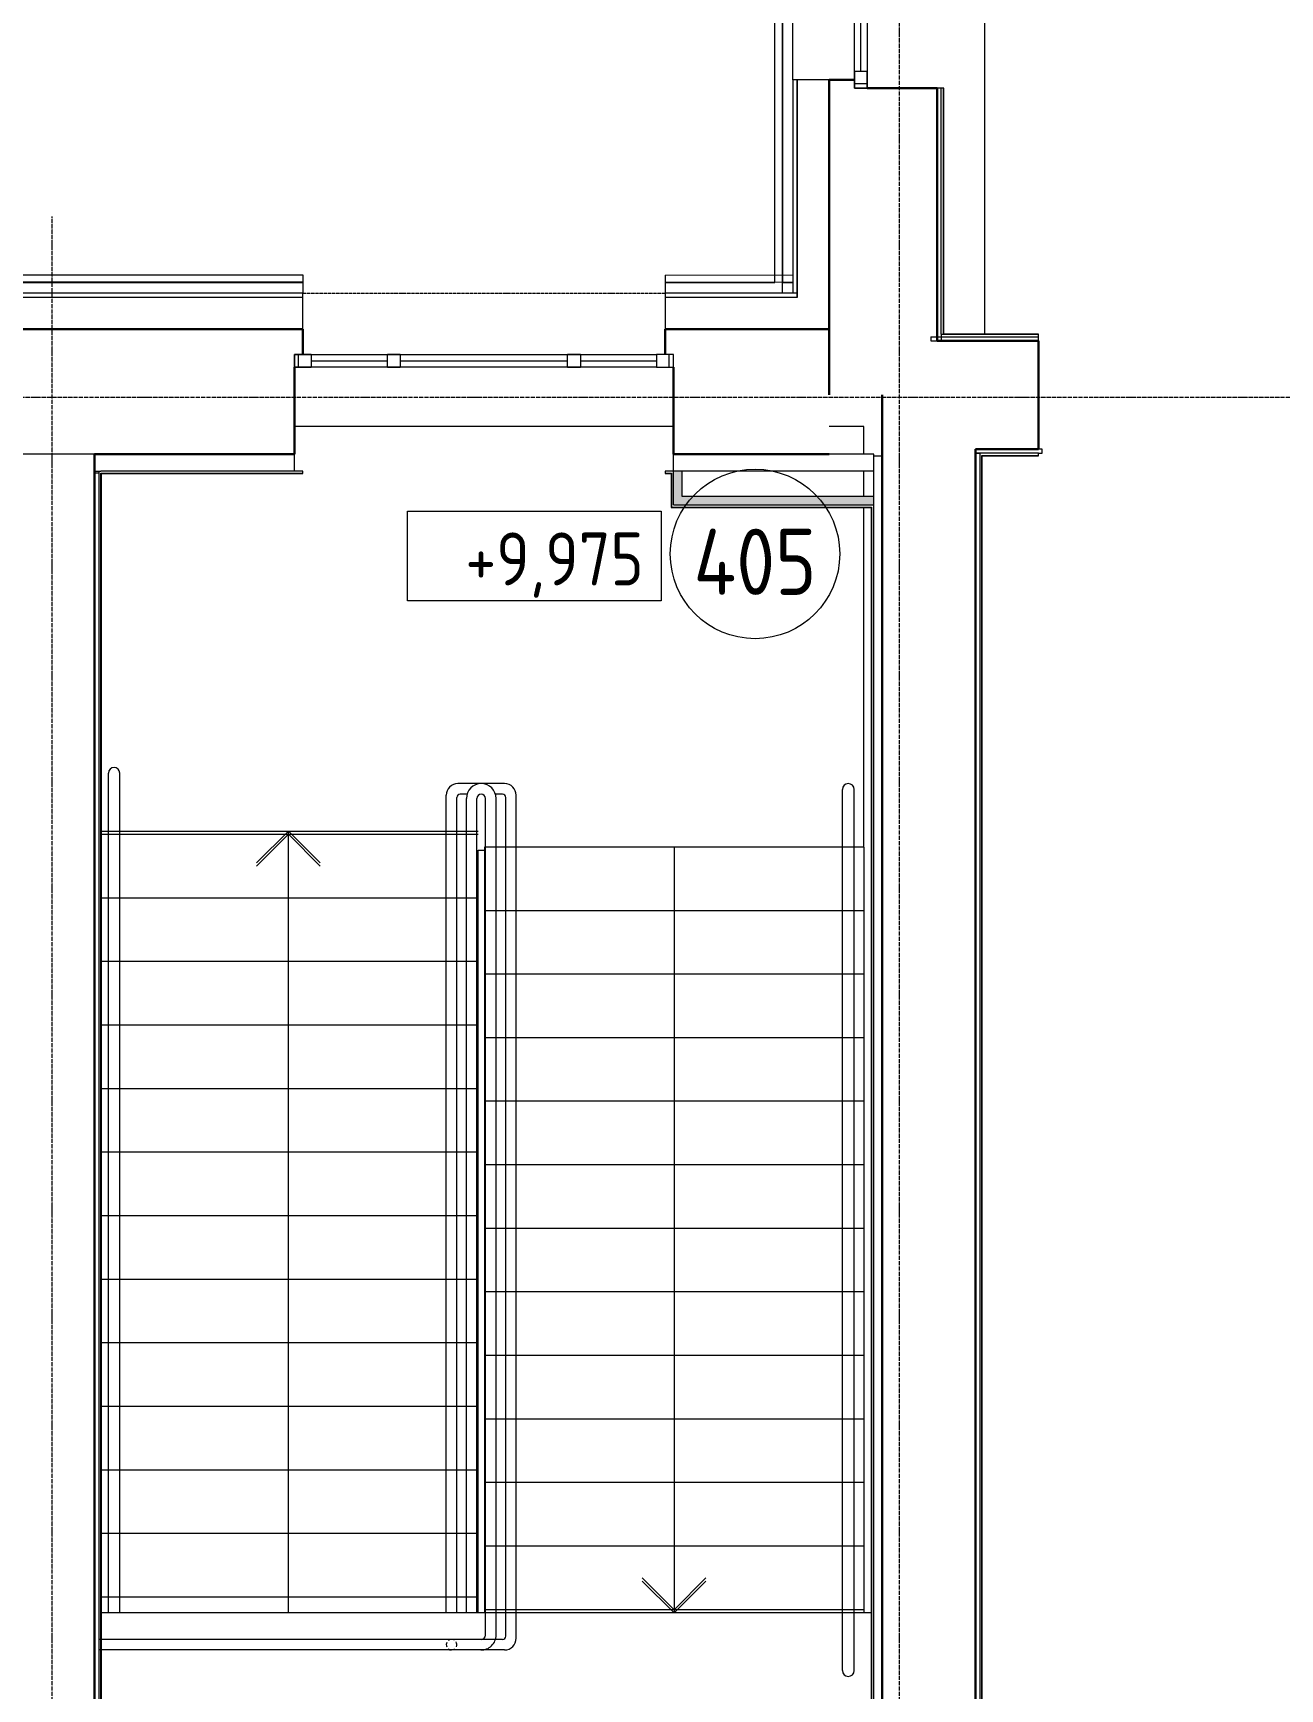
# Model space of a CAD drawing. Header units: millimetres. Extents: x -42533 to 645315, y 3457 to 82611.
# Drawn here: x 458361 to 464246, y 40792 to 48609 of the extents above; entities that cross this region are included whole.
import ezdxf

# ---------------------------------------------------------------- set-up
doc = ezdxf.new("R2010")
doc.units = ezdxf.units.MM
doc.linetypes.add('ADSK_Линия сетки', pattern=[25, 20, -2.5, 0, -2.5])
doc.linetypes.add('ADSK_Штрихпунктирная 2 точки_ш15 п1_5 п1_5 п1_5', pattern=[19.5, 15, -1.5, 0, -1.5, 0, -1.5])
for name, color, linetype, lineweight in [('_ Окна', 7, 'Continuous', 9), ('Аннотация', 7, 'Continuous', 18), ('Лестницы', 7, 'Continuous', 9), ('Окна', 7, 'Continuous', 9), ('Оси', 253, 'Continuous', 9), ('Перекрытие', 7, 'Continuous', 18), ('Стены внутренние', 7, 'Continuous', 18), ('Стены наружные', 7, 'Continuous', 18), ('Стены несущие', 7, 'Continuous', 30), ('Стены отделка', 7, 'Continuous', 30), ('Стены штриховка', 7, 'Continuous', 9), ('Стрелки вверх', 7, 'Continuous', 18), ('ШТРИХОВКА', 252, 'Continuous', 15)]:
    doc.layers.add(name, color=color, linetype=linetype, lineweight=lineweight)
doc.layers.add('Линии', color=7, linetype='Continuous', lineweight=9, true_color=0x00a600)
doc.styles.add('GOST Common', font='GOST_Common.ttf', dxfattribs={"width": 0.9, "height": 350})
doc.styles.add('GOST Common_2', font='GOST_Common.ttf', dxfattribs={"width": 0.9, "height": 250})

# ---------------------------------------------------------------- blocks, each defined once
blk = doc.blocks.new('План 4 этажа')
at = {"layer": 'Стены внутренние'}
for points in [[(45290.997, 20105.22), (45329.997, 20105.22), (45329.997, 20225.22), (45289.997, 20225.22), (45289.997, 20105.22)], [(45834.747, 20065.22), (46235.128, 20065.22), (46235.128, 20105.22), (45289.997, 20105.22), (45290.997, 20065.22), (45339.594, 20065.22)]]:
    blk.add_hatch(color=8, dxfattribs=at).paths.add_polyline_path(points)
at = {"layer": '_ Окна', "color": 8}
for p, q in [((46173.793, 22112.85), (46173.793, 22472.85)), ((46203.793, 22052.85), (46143.793, 22052.85)), ((43519.997, 20715.22), (43519.997, 20775.22)), ((43579.997, 20745.22), (43939.997, 20745.22)), ((43999.997, 20745.22), (44789.997, 20745.22)), ((44849.997, 20745.22), (45209.997, 20745.22)), ((45269.997, 20715.22), (45269.997, 20775.22))]:
    blk.add_line(p, q, dxfattribs=at)
at = {"layer": '_ Окна', "color": 8, "lineweight": 18}
for p, q in [((46143.793, 22112.85), (46203.793, 22112.85)), ((46143.793, 22032.85), (46143.793, 22112.85)), ((46203.793, 22112.85), (46203.793, 22032.85)), ((46203.793, 22032.85), (46143.793, 22032.85)), ((43499.997, 20715.22), (43499.997, 20775.22)), ((43499.997, 20775.22), (43579.997, 20775.22)), ((43579.997, 20715.22), (43499.997, 20715.22)), ((43579.997, 20775.22), (43579.997, 20715.22)), ((43939.997, 20715.22), (43939.997, 20775.22)), ((43939.997, 20775.22), (43999.997, 20775.22)), ((43999.997, 20715.22), (43939.997, 20715.22)), ((43999.997, 20775.22), (43999.997, 20715.22)), ((44789.997, 20715.22), (44789.997, 20775.22)), ((44789.997, 20775.22), (44849.997, 20775.22)), ((44849.997, 20715.22), (44789.997, 20715.22)), ((44849.997, 20775.22), (44849.997, 20715.22)), ((45209.997, 20775.22), (45209.997, 20715.22)), ((45289.997, 20775.22), (45209.997, 20775.22)), ((45209.997, 20715.22), (45289.997, 20715.22)), ((45289.997, 20715.22), (45289.997, 20775.22))]:
    blk.add_line(p, q, dxfattribs=at)
at = {"layer": 'Аннотация', "color": 8, "lineweight": 9, "flags": 128}
blk.add_lwpolyline([(44033.744, 20035.941), (45230.744, 20035.941), (45230.744, 19612.941), (44033.744, 19612.941)], close=True, dxfattribs=at)
at = {"layer": 'Лестницы', "color": 8}
for p, q in [((45289.997, 20435.22), (43499.997, 20435.22)), ((46187.552, 20435.22), (46023.793, 20435.22)), ((46187.552, 20305.22), (46187.552, 20435.22)), ((46187.552, 20105.22), (46187.552, 20225.22)), ((46187.552, 18449.908), (46187.552, 20053.22)), ((42588.939, 18525.877), (44366.939, 18525.877)), ((42588.939, 18525.877), (44366.939, 18525.877)), ((42588.939, 18510.877), (44366.939, 18510.877)), ((46187.552, 18449.908), (44397.552, 18449.908)), ((44397.552, 18449.908), (44397.552, 18149.908)), ((46187.552, 18449.908), (44397.552, 18449.908)), ((46187.552, 18449.908), (46187.552, 18149.908)), ((44366.939, 18434.908), (44397.552, 18434.908)), ((44366.939, 18210.877), (44366.939, 18434.908)), ((42588.939, 18210.877), (44366.939, 18210.877)), ((42588.939, 18210.877), (44366.939, 18210.877)), ((44366.939, 17910.877), (44366.939, 18210.877)), ((44397.552, 18149.908), (44397.552, 17849.908)), ((46187.552, 18149.908), (44397.552, 18149.908)), ((46187.552, 18149.908), (44397.552, 18149.908)), ((46187.552, 18149.908), (46187.552, 17849.908)), ((42588.939, 17910.877), (44366.939, 17910.877)), ((42588.939, 17910.877), (44366.939, 17910.877)), ((44366.939, 17610.877), (44366.939, 17910.877)), ((44397.552, 17849.908), (44397.552, 17549.908)), ((46187.552, 17849.908), (44397.552, 17849.908)), ((46187.552, 17849.908), (44397.552, 17849.908)), ((46187.552, 17849.908), (46187.552, 17549.908)), ((42588.939, 17610.877), (44366.939, 17610.877)), ((42588.939, 17610.877), (44366.939, 17610.877)), ((44366.939, 17310.877), (44366.939, 17610.877)), ((44397.552, 17549.908), (44397.552, 17249.908)), ((46187.552, 17549.908), (44397.552, 17549.908)), ((46187.552, 17549.908), (44397.552, 17549.908)), ((46187.552, 17549.908), (46187.552, 17249.908)), ((42588.939, 17310.877), (44366.939, 17310.877)), ((42588.939, 17310.877), (44366.939, 17310.877)), ((44366.939, 17010.877), (44366.939, 17310.877)), ((44397.552, 17249.908), (44397.552, 16949.908)), ((46187.552, 17249.908), (44397.552, 17249.908)), ((46187.552, 17249.908), (44397.552, 17249.908)), ((46187.552, 17249.908), (46187.552, 16949.908)), ((42588.939, 17010.877), (44366.939, 17010.877)), ((42588.939, 17010.877), (44366.939, 17010.877)), ((44366.939, 16710.877), (44366.939, 17010.877)), ((44397.552, 16949.908), (44397.552, 16649.908)), ((46187.552, 16949.908), (44397.552, 16949.908)), ((46187.552, 16949.908), (44397.552, 16949.908)), ((46187.552, 16949.908), (46187.552, 16649.908)), ((42588.939, 16710.877), (44366.939, 16710.877)), ((42588.939, 16710.877), (44366.939, 16710.877)), ((44366.939, 16410.877), (44366.939, 16710.877)), ((44397.552, 16649.908), (44397.552, 16349.908)), ((46187.552, 16649.908), (44397.552, 16649.908)), ((46187.552, 16649.908), (44397.552, 16649.908)), ((46187.552, 16649.908), (46187.552, 16349.908)), ((42588.939, 16410.877), (44366.939, 16410.877)), ((42588.939, 16410.877), (44366.939, 16410.877)), ((44366.939, 16110.877), (44366.939, 16410.877)), ((44397.552, 16349.908), (44397.552, 16049.908)), ((46187.552, 16349.908), (44397.552, 16349.908)), ((46187.552, 16349.908), (44397.552, 16349.908)), ((46187.552, 16349.908), (46187.552, 16049.908)), ((42588.939, 16110.877), (44366.939, 16110.877)), ((42588.939, 16110.877), (44366.939, 16110.877)), ((44366.939, 15810.877), (44366.939, 16110.877)), ((44397.552, 16049.908), (44397.552, 15749.908)), ((46187.552, 16049.908), (44397.552, 16049.908)), ((46187.552, 16049.908), (44397.552, 16049.908)), ((46187.552, 16049.908), (46187.552, 15749.908)), ((42588.939, 15810.877), (44366.939, 15810.877)), ((42588.939, 15810.877), (44366.939, 15810.877)), ((44366.939, 15510.877), (44366.939, 15810.877)), ((44397.552, 15749.908), (44397.552, 15449.908)), ((46187.552, 15749.908), (44397.552, 15749.908)), ((46187.552, 15749.908), (44397.552, 15749.908)), ((46187.552, 15749.908), (46187.552, 15449.908)), ((42588.939, 15510.877), (44366.939, 15510.877)), ((42588.939, 15510.877), (44366.939, 15510.877)), ((44366.939, 15210.877), (44366.939, 15510.877)), ((44397.552, 15449.908), (44397.552, 15149.908)), ((46187.552, 15449.908), (44397.552, 15449.908)), ((46187.552, 15449.908), (44397.552, 15449.908)), ((46187.552, 15449.908), (46187.552, 15149.908)), ((42588.939, 15210.877), (44366.939, 15210.877)), ((42588.939, 15210.877), (44366.939, 15210.877)), ((44366.939, 14910.877), (44366.939, 15210.877)), ((44397.552, 15149.908), (44397.552, 14849.908)), ((46187.552, 15149.908), (44397.552, 15149.908)), ((46187.552, 15149.908), (44397.552, 15149.908)), ((46187.552, 15149.908), (46187.552, 14849.908)), ((42588.939, 14910.877), (44366.939, 14910.877)), ((42588.939, 14910.877), (44366.939, 14910.877)), ((44366.939, 14834.908), (44366.939, 14910.877)), ((44397.552, 14849.908), (44397.552, 14834.908)), ((46187.552, 14849.908), (44397.552, 14849.908)), ((46187.552, 14834.908), (44397.552, 14834.908)), ((46187.552, 14849.908), (46187.552, 14834.908))]:
    blk.add_line(p, q, dxfattribs=at)
at = {"layer": 'Линии', "color": 8, "linetype": 'ADSK_Штрихпунктирная 2 точки_ш15 п1_5 п1_5 п1_5'}
blk.add_line((43539.997, 21065.22), (45250.997, 21065.22), dxfattribs=at)
at = {"layer": 'Линии', "color": 8}
for p, q in [((42621.939, 14836.211), (42621.939, 18799.082)), ((42675.529, 14836.211), (42675.529, 18799.082)), ((44216.939, 14834.908), (44216.939, 18694.908)), ((44266.939, 14834.908), (44266.939, 18684.908)), ((44491.939, 18749.908), (44271.939, 18749.908)), ((44314.936, 18699.908), (44281.939, 18699.908)), ((44482.552, 18699.908), (44449.556, 18699.908)), ((44497.552, 14724.876), (44497.552, 18684.908)), ((44546.939, 14714.908), (44546.939, 18694.908)), ((46086.939, 14562.714), (46086.939, 18722.102)), ((46142.552, 14562.714), (46142.552, 18722.102)), ((44449.556, 14709.876), (42576.939, 14709.876)), ((44482.552, 14709.876), (44449.556, 14709.876)), ((44491.939, 14659.908), (42576.939, 14659.908))]:
    blk.add_line(p, q, dxfattribs=at)
at = {"layer": 'Линии', "color": 8, "lineweight": 18}
for p, q in [((44311.939, 14835.214), (44311.939, 18679.602)), ((44361.939, 14835.214), (44361.939, 18679.602)), ((44402.552, 14730.183), (44402.552, 18679.602)), ((44452.552, 14730.183), (44452.552, 18679.602))]:
    blk.add_line(p, q, dxfattribs=at)
at = {"layer": 'Линии', "color": 8}
blk.add_circle((45674.521, 19834.026), 400, dxfattribs=at)
for centre, radius, start, end in [((42648.734, 18799.082), 26.795, 0, 180), ((44271.939, 18694.908), 55, 90, 180), ((44281.939, 18684.908), 15, 90, 180), ((44382.246, 18679.602), 70.306, 0, 180), ((44382.246, 18679.602), 20.306, 0, 180), ((44482.552, 18684.908), 15, 0, 90), ((44491.939, 18694.908), 55, 0, 90), ((46114.746, 18722.102), 27.806, 0, 180), ((44241.939, 14684.876), 25, 56.7507201, 130.2218496), ((44241.939, 14684.876), 25, 337.1504924, 30.4035455), ((44382.246, 14730.183), 70.306, 268.279576, 0), ((44382.246, 14730.183), 20.306, 270, 0), ((44482.552, 14724.876), 15, 270, 0), ((44491.939, 14714.908), 55, 270, 0), ((44241.939, 14684.876), 25, 155.4210141, 203.9139393), ((44241.939, 14684.876), 25, 231.9227534, 310.4125041), ((46114.746, 14562.714), 27.806, 180, 0)]:
    blk.add_arc(centre, radius, start, end, dxfattribs=at)
at = {"layer": 'Окна', "color": 8}
for p, q in [((46143.793, 22112.85), (46143.793, 22472.85)), ((46203.793, 22472.85), (46203.793, 22112.85)), ((46143.793, 22112.85), (46143.793, 22032.85)), ((46203.793, 22032.85), (46203.793, 22112.85)), ((46143.793, 22032.85), (46203.793, 22032.85)), ((43499.997, 20775.22), (43499.997, 20715.22)), ((43579.997, 20775.22), (43499.997, 20775.22)), ((43499.997, 20715.22), (43579.997, 20715.22)), ((43579.997, 20775.22), (43939.997, 20775.22)), ((43939.997, 20715.22), (43579.997, 20715.22)), ((43999.997, 20775.22), (43939.997, 20775.22)), ((43939.997, 20715.22), (43999.997, 20715.22)), ((43999.997, 20775.22), (44789.997, 20775.22)), ((44789.997, 20715.22), (43999.997, 20715.22)), ((44849.997, 20775.22), (44789.997, 20775.22)), ((44789.997, 20715.22), (44849.997, 20715.22)), ((44849.997, 20775.22), (45209.997, 20775.22)), ((45209.997, 20715.22), (44849.997, 20715.22)), ((45289.997, 20775.22), (45209.997, 20775.22)), ((45209.997, 20715.22), (45289.997, 20715.22)), ((45289.997, 20715.22), (45289.997, 20775.22))]:
    blk.add_line(p, q, dxfattribs=at)
at = {"layer": 'Оси', "color": 8, "linetype": 'ADSK_Линия сетки'}
for p, q in [((46356.505, -3353.101), (46356.505, 43019.489)), ((42356.505, -3353.101), (42356.505, 21427.463)), ((-10052.178, 20574.489), (56511.792, 20574.489))]:
    blk.add_line(p, q, dxfattribs=at)
at = {"layer": 'Перекрытие', "color": 8}
for p, q in [((46759.715, 20871.474), (46759.715, 36811.327)), ((46223.128, 14834.908), (42588.939, 14834.908))]:
    blk.add_line(p, q, dxfattribs=at)
at = {"layer": 'Стены наружные', "color": 8}
for p, q in [((45768.791, 21115.795), (45768.791, 28243.788)), ((45803.791, 28243.913), (45803.791, 21115.834)), ((45803.793, 21065.22), (45803.793, 28243.913)), ((45853.793, 22072.85), (45853.793, 23732.85)), ((39208.447, 21115.731), (43540.025, 21115.731)), ((43539.966, 21116.351), (39208.449, 21116.351)), ((39208.574, 21151.351), (43539.966, 21151.351)), ((43539.966, 21151.351), (43539.966, 21116.351)), ((43540.025, 21115.731), (43540.025, 21065.731)), ((45250.923, 21150.22), (45853.793, 21151.485)), ((45250.923, 21150.22), (45250.997, 21115.22)), ((45853.793, 21116.485), (45250.997, 21115.22)), ((45250.997, 21115.22), (45768.791, 21115.795)), ((45250.997, 21115.22), (45251.052, 21065.22)), ((45803.791, 21115.834), (45853.793, 21115.889)), ((43540.025, 21065.731), (39208.623, 21065.731)), ((45853.793, 21065.889), (45251.052, 21065.22))]:
    blk.add_line(p, q, dxfattribs=at)
at = {"layer": 'Стены несущие', "color": 8}
for p, q in [((46143.793, 22072.85), (46023.793, 22072.85)), ((46023.793, 20584.474), (46023.793, 22072.85)), ((46533.793, 22032.85), (46203.793, 22032.85)), ((46533.793, 20839.474), (46533.793, 22032.85)), ((41550.939, 20895.22), (43539.997, 20895.22)), ((43539.997, 20775.22), (43539.997, 20895.22)), ((45249.997, 20895.22), (46023.793, 20895.22)), ((45249.997, 20895.22), (45249.997, 20775.22)), ((47012.129, 20839.474), (46533.793, 20839.474)), ((47012.129, 20329.474), (47012.129, 20839.474)), ((43499.997, 20305.22), (43499.997, 20715.22)), ((45289.997, 20715.22), (45289.997, 20305.22)), ((46275.128, 20584.474), (46275.128, 12825.838)), ((46715.128, 12825.838), (46715.128, 20329.474)), ((46715.128, 20329.474), (47012.129, 20329.474)), ((42556.939, 12825.838), (42556.939, 20305.22)), ((42556.939, 20305.22), (43499.997, 20305.22)), ((46023.793, 20305.22), (45289.997, 20305.22))]:
    blk.add_line(p, q, dxfattribs=at)
at = {"layer": 'Стены отделка', "color": 8, "lineweight": 9}
for p, q in [((45873.793, 22072.85), (45853.793, 22072.85)), ((45853.793, 22072.85), (45853.793, 21065.22)), ((46023.793, 22072.85), (45873.793, 22072.85)), ((46565.793, 22032.85), (46533.793, 22032.85)), ((46565.793, 20871.474), (46565.793, 22032.85)), ((43539.997, 21065.22), (41550.939, 21065.22)), ((43539.997, 20895.22), (43539.997, 21065.22)), ((45873.793, 21065.22), (45249.997, 21065.22)), ((45249.997, 21065.22), (45249.997, 20895.22)), ((45249.997, 21045.22), (45250.997, 21045.22)), ((45873.793, 21045.22), (45873.793, 21065.22)), ((45873.793, 21065.22), (45873.793, 21045.22)), ((45249.997, 20895.22), (45249.997, 20895.22)), ((46553.793, 20871.474), (46553.793, 20839.474)), ((47012.129, 20871.474), (46565.793, 20871.474)), ((47012.129, 20839.474), (47012.129, 20871.474)), ((46503.793, 20859.474), (46503.793, 20839.474)), ((46503.793, 20859.474), (47012.129, 20859.474)), ((46503.793, 20839.474), (46533.793, 20839.474)), ((47029.439, 20329.474), (47012.129, 20329.474)), ((47029.439, 20309.474), (47029.439, 20329.474)), ((43499.997, 20225.22), (43499.997, 20305.22)), ((45289.997, 20065.22), (45289.997, 20305.22)), ((46235.128, 20305.22), (46023.793, 20305.22)), ((46235.128, 12825.838), (46235.128, 20305.22)), ((46275.128, 20295.22), (46235.128, 20295.22)), ((46715.128, 20309.528), (46715.128, 12849.374)), ((46735.128, 20309.528), (46715.128, 20309.528)), ((46715.128, 20309.474), (46735.128, 20309.474)), ((46735.128, 20309.528), (46735.128, 12845.838)), ((46747.128, 20297.474), (47012.129, 20297.474)), ((46747.128, 12857.838), (46747.128, 20297.474)), ((47012.129, 20309.474), (47029.439, 20309.474)), ((47012.129, 20297.474), (47012.129, 20309.474)), ((42556.939, 20225.22), (42586.939, 20225.22)), ((42576.939, 20215.22), (42556.939, 20215.22)), ((42576.939, 20225.22), (42576.939, 13229.936)), ((42588.939, 13854.907), (42588.939, 20213.22)), ((42588.939, 20213.22), (43539.997, 20213.22)), ((43539.997, 20225.22), (43499.997, 20225.22)), ((43539.997, 20213.22), (43539.997, 20225.22)), ((45250.997, 20225.22), (45250.997, 20213.22)), ((46235.128, 20225.22), (45250.997, 20225.22)), ((45250.997, 20213.22), (45277.997, 20213.22)), ((45277.997, 20213.22), (45277.997, 20055.22)), ((45329.997, 20105.22), (45329.997, 20225.22)), ((46235.128, 20105.22), (45329.997, 20105.22)), ((45279.997, 20053.22), (46223.128, 20053.22)), ((45289.997, 20065.22), (46235.128, 20065.22)), ((46223.128, 20053.22), (46223.128, 12857.838))]:
    blk.add_line(p, q, dxfattribs=at)
at = {"layer": 'Стены штриховка', "color": 8}
for p, q in [((45873.793, 21065.22), (45873.793, 22072.85)), ((45873.793, 22072.85), (45873.793, 21065.22)), ((46553.793, 20871.474), (46553.793, 22032.85)), ((46563.793, 20871.474), (46563.793, 22032.85)), ((43539.997, 21045.22), (41551.509, 21045.22)), ((45873.793, 21045.22), (45250.997, 21045.22)), ((46553.793, 20871.474), (46563.793, 20871.474)), ((47012.129, 20869.474), (46553.793, 20869.474)), ((42556.939, 20305.22), (42176.939, 20305.22)), ((47012.129, 20309.474), (46735.128, 20309.474)), ((46745.128, 20299.474), (47012.129, 20299.474)), ((46745.128, 12855.838), (46745.128, 20299.474)), ((43499.997, 20225.22), (42586.939, 20225.22)), ((42586.939, 13854.912), (42586.939, 20215.22)), ((42586.939, 20215.22), (43539.997, 20215.22)), ((45250.997, 20215.22), (45279.997, 20215.22)), ((45279.997, 20215.22), (45279.997, 20053.22)), ((45277.997, 20055.22), (46225.128, 20055.22)), ((45277.997, 20055.22), (45277.997, 20053.22)), ((45277.997, 20053.22), (45279.997, 20053.22)), ((46225.128, 20055.22), (46225.128, 12857.838))]:
    blk.add_line(p, q, dxfattribs=at)
at = {"layer": 'Стрелки вверх', "color": 8}
for p, q in [((43471.939, 18525.877), (43321.939, 18375.877)), ((43471.939, 18510.877), (43471.939, 18525.877)), ((43471.939, 18525.877), (43621.939, 18375.877)), ((43471.939, 18510.877), (43321.939, 18360.877)), ((43471.939, 18210.877), (43471.939, 18510.877)), ((43471.939, 18510.877), (43621.939, 18360.877)), ((45292.552, 18449.908), (45292.552, 18149.908)), ((43471.939, 17910.877), (43471.939, 18210.877)), ((45292.552, 18149.908), (45292.552, 17849.908)), ((43471.939, 17610.877), (43471.939, 17910.877)), ((45292.552, 17849.908), (45292.552, 17549.908)), ((43471.939, 17310.877), (43471.939, 17610.877)), ((45292.552, 17549.908), (45292.552, 17249.908)), ((43471.939, 17010.877), (43471.939, 17310.877)), ((45292.552, 17249.908), (45292.552, 16949.908)), ((43471.939, 16710.877), (43471.939, 17010.877)), ((45292.552, 16949.908), (45292.552, 16649.908)), ((43471.939, 16410.877), (43471.939, 16710.877)), ((45292.552, 16649.908), (45292.552, 16349.908)), ((43471.939, 16110.877), (43471.939, 16410.877)), ((45292.552, 16349.908), (45292.552, 16049.908)), ((43471.939, 15810.877), (43471.939, 16110.877)), ((45292.552, 16049.908), (45292.552, 15749.908)), ((43471.939, 15510.877), (43471.939, 15810.877)), ((45292.552, 15749.908), (45292.552, 15449.908)), ((43471.939, 15210.877), (43471.939, 15510.877)), ((45292.552, 15449.908), (45292.552, 15149.908)), ((43471.939, 14910.877), (43471.939, 15210.877)), ((45292.552, 15149.908), (45292.552, 14849.908)), ((45292.552, 14849.908), (45142.552, 14999.908)), ((45292.552, 14834.908), (45142.552, 14984.908)), ((45292.552, 14849.908), (45442.552, 14999.908)), ((45292.552, 14834.908), (45442.552, 14984.908)), ((43471.939, 14834.908), (43471.939, 14910.877)), ((45292.552, 14849.908), (45292.552, 14834.908))]:
    blk.add_line(p, q, dxfattribs=at)
at = {"layer": 'Аннотация', "color": 8, "lineweight": 9, "line_spacing_factor": 1.022766}
for s, insert, char_height, width, attachment_point, style in [('\\pxt1.44,2.88,4.32,5.76,7.2,8.64,10.08,11.52,12.96,14.4,15.84,17.28,18.72,20.16,21.6,23.04,24.48,25.92,27.36,28.8,30.24,31.68,33.12,34.56,36,37.44,38.88,40.32,41.76,43.2,44.64,46.08;{  +9,975  }', (44033.744, 19935.561), 250, 1208.97, 1, 'GOST Common_2'), ('405', (45674.521, 19797.078), 312.5, 520.21112, 5, 'GOST Common')]:
    blk.add_mtext(s, dxfattribs=dict(at, insert=insert, char_height=char_height, width=width, attachment_point=attachment_point, style=style))

msp = doc.modelspace()

# ---------------------------------------------------------------- block references
at = {"layer": 'ШТРИХОВКА'}
msp.add_blockref('План 4 этажа', (416094.2, 26315.8), dxfattribs=at)

doc.saveas('drawing.dxf')
